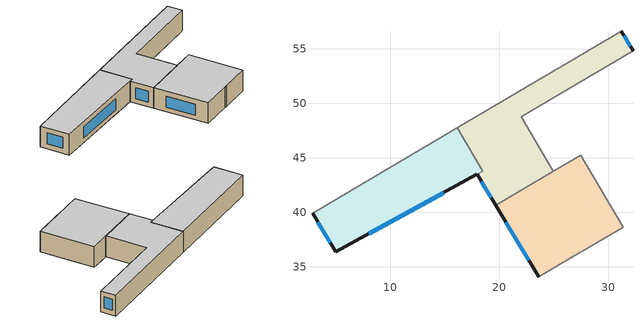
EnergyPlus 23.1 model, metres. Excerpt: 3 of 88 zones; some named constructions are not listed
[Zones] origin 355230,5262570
5421acdbef1ba2fd_F4_dwelling_11
 floor to 5421acdbef1ba2fd_F3_dwelling_7 (EU_floor_Construction): 16.13,47.74 17.16,45.99 18.11,43.56 4.97,36.38 2.86,39.93 z12
 floor to 5421acdbef1ba2fd_F3_dwelling_6 (EU_floor_Construction): 17.16,45.99 18.47,43.76 18.11,43.56 z12
 wall outside (EU_wall_Construction): 2.86,39.93 4.97,36.38 17.95,43.48 z12:15
 wall adiabatic (EU_wall_Construction): 16.13,47.74 2.86,39.93 z12:15
 wall to 5421acdbef1ba2fd_F4_dwelling_13 (EU_wall_Construction): 17.96,43.48 18.47,43.76 16.13,47.74 z12:15
 window (EU_Window_Construction): 8.02,38.05 14.91,41.81 / 3.36,39.09 4.48,37.22 z12.7:14.3
 ceiling to 5421acdbef1ba2fd_F5_dwelling_11 (EU_floor_Construction): 18.47,43.76 16.13,47.74 2.86,39.93 4.97,36.38 z15
5421acdbef1ba2fd_F4_dwelling_13
 floor to 5421acdbef1ba2fd_F3_dwelling_6 (EU_floor_Construction): 21.22,50.74 22.88,42.54 19.67,40.65 18.47,42.63 18.11,43.56 18.47,43.76 17.16,45.99 16.41,47.91 16.46,47.93 16.68,48.07 z12
 floor to 5421acdbef1ba2fd_F3_dwelling_7 (EU_floor_Construction): 16.41,47.91 17.16,45.99 16.13,47.74 z12; 18.11,43.56 18.47,42.63 17.96,43.48 z12
 floor to 5421acdbef1ba2fd_F3_dwelling_3 (EU_floor_Construction): 31.2,56.62 32.27,54.8 29.06,52.91 29.21,55.45 z12
 floor to 5421acdbef1ba2fd_F3_dwelling_4 (EU_floor_Construction): 29.21,55.45 29.06,52.91 25.36,50.74 25.22,53.09 z12
 floor to 5421acdbef1ba2fd_F3_dwelling_5 (EU_floor_Construction): 25.22,53.09 25.36,50.74 22,48.76 24.95,43.76 22.88,42.54 21.22,50.74 z12
 wall outside (EU_wall_Construction): 32.27,54.8 31.2,56.62 / 17.96,43.48 19.67,40.65 z12:15
 wall adiabatic (EU_wall_Construction): 31.2,56.62 16.13,47.74 z12:15
 wall to 5421acdbef1ba2fd_F4_dwelling_12 (EU_wall_Construction): 24.95,43.76 22,48.76 32.27,54.8 z12:15
 wall to 5421acdbef1ba2fd_F4_dwelling_9 (EU_wall_Construction): 19.67,40.65 24.95,43.76 z12:15
 window (EU_Window_Construction): 32.02,55.23 31.45,56.19 / 18.36,42.81 19.27,41.31 z12.7:14.3
 ceiling to 5421acdbef1ba2fd_F5_dwelling_13 (EU_floor_Construction): 24.95,43.76 22,48.76 32.27,54.8 31.2,56.62 16.13,47.74 18.47,43.76 17.96,43.48 19.67,40.65 z15
5421acdbef1ba2fd_F4_dwelling_9
 floor to 5421acdbef1ba2fd_F3_dwelling_4 (EU_floor_Construction): 27.46,45.24 28.47,43.52 28.05,36.67 26.27,35.62 25.75,44.23 z12
 floor to 5421acdbef1ba2fd_F3_dwelling_6 (EU_floor_Construction): 22.88,42.54 24.49,34.57 23.64,34.07 19.67,40.65 z12
 floor to 5421acdbef1ba2fd_F3_dwelling_3 (EU_floor_Construction): 28.47,43.52 30.38,40.29 29.94,37.78 28.05,36.67 z12
 floor to 5421acdbef1ba2fd_F3_dwelling_5 (EU_floor_Construction): 25.75,44.23 26.27,35.62 24.49,34.57 22.88,42.54 z12
 floor to 5421acdbef1ba2fd_F3_dwelling_2 (EU_floor_Construction): 30.38,40.29 31.36,38.62 29.94,37.78 z12
 wall outside (EU_wall_Construction): 19.67,40.65 23.64,34.07 z12:15
 wall to 5421acdbef1ba2fd_F4_dwelling_10 (EU_wall_Construction): 31.36,38.62 27.46,45.24 z12:15
 wall to 5421acdbef1ba2fd_F4_dwelling_7 (EU_wall_Construction): 23.64,34.07 27.45,36.31 z12:15
 wall to 5421acdbef1ba2fd_F4_dwelling_12 (EU_wall_Construction): 27.46,45.24 24.95,43.76 z12:15
 wall to 5421acdbef1ba2fd_F4_dwelling_8 (EU_wall_Construction): 27.45,36.31 27.62,36.42 31.36,38.62 z12:15
 window (EU_Window_Construction): 20.6,39.11 22.71,35.62 z12.7:14.3
 ceiling to 5421acdbef1ba2fd_F5_dwelling_9 (EU_floor_Construction): 31.36,38.62 27.46,45.24 19.67,40.65 23.64,34.07 z15
[SCHEDULE:FILE] Column Number=1; Rows to Skip at Top=0; Number of Hours of Data=8760; Column Separator=Comma; Interpolate to Timestep=No; Minutes per Item=60; Adjust Schedule for Daylight Savings=Yes
Name | File
EU_Step8_GainSchedule_5421acdbef1ba2fd_F3_dwelling_1_f000 | ../../schedules/5421acdbef1ba2fd/5421acdbef1ba2fd_F3_dwelling_1_f000_gain.csv
EU_Step8_GainSchedule_5421acdbef1ba2fd_F3_dwelling_2_f000 | ../../schedules/5421acdbef1ba2fd/5421acdbef1ba2fd_F3_dwelling_2_f000_gain.csv
EU_Step8_GainSchedule_5421acdbef1ba2fd_F3_dwelling_3_f000 | ../../schedules/5421acdbef1ba2fd/5421acdbef1ba2fd_F3_dwelling_3_f000_gain.csv
EU_Step8_GainSchedule_5421acdbef1ba2fd_F3_dwelling_4_f000 | ../../schedules/5421acdbef1ba2fd/5421acdbef1ba2fd_F3_dwelling_4_f000_gain.csv
EU_Step8_GainSchedule_5421acdbef1ba2fd_F3_dwelling_5_f000 | ../../schedules/5421acdbef1ba2fd/5421acdbef1ba2fd_F3_dwelling_5_f000_gain.csv
EU_Step8_GainSchedule_5421acdbef1ba2fd_F3_dwelling_6_f000 | ../../schedules/5421acdbef1ba2fd/5421acdbef1ba2fd_F3_dwelling_6_f000_gain.csv
EU_Step8_GainSchedule_5421acdbef1ba2fd_F3_dwelling_7_f000 | ../../schedules/5421acdbef1ba2fd/5421acdbef1ba2fd_F3_dwelling_7_f000_gain.csv
EU_Step8_GainSchedule_5421acdbef1ba2fd_F3_dwelling_8_f000 | ../../schedules/5421acdbef1ba2fd/5421acdbef1ba2fd_F3_dwelling_8_f000_gain.csv
EU_Step8_GainSchedule_5421acdbef1ba2fd_F3_dwelling_9_f000 | ../../schedules/5421acdbef1ba2fd/5421acdbef1ba2fd_F3_dwelling_9_f000_gain.csv
EU_Step8_GainSchedule_5421acdbef1ba2fd_F3_dwelling_10_f000 | ../../schedules/5421acdbef1ba2fd/5421acdbef1ba2fd_F3_dwelling_10_f000_gain.csv
EU_Step8_GainSchedule_5421acdbef1ba2fd_F3_dwelling_11_f000 | ../../schedules/5421acdbef1ba2fd/5421acdbef1ba2fd_F3_dwelling_11_f000_gain.csv
EU_Step8_GainSchedule_5421acdbef1ba2fd_F3_dwelling_12_f000 | ../../schedules/5421acdbef1ba2fd/5421acdbef1ba2fd_F3_dwelling_12_f000_gain.csv
EU_Step8_GainSchedule_5421acdbef1ba2fd_F3_dwelling_13_f000 | ../../schedules/5421acdbef1ba2fd/5421acdbef1ba2fd_F3_dwelling_13_f000_gain.csv
EU_Step8_GainSchedule_5421acdbef1ba2fd_F3_dwelling_14_f000 | ../../schedules/5421acdbef1ba2fd/5421acdbef1ba2fd_F3_dwelling_14_f000_gain.csv
EU_Step8_GainSchedule_5421acdbef1ba2fd_F5_dwelling_4_f000 | ../../schedules/5421acdbef1ba2fd/5421acdbef1ba2fd_F5_dwelling_4_f000_gain.csv
EU_Step8_GainSchedule_5421acdbef1ba2fd_F5_dwelling_5_f000 | ../../schedules/5421acdbef1ba2fd/5421acdbef1ba2fd_F5_dwelling_5_f000_gain.csv
EU_Step8_GainSchedule_5421acdbef1ba2fd_F5_dwelling_6_f000 | ../../schedules/5421acdbef1ba2fd/5421acdbef1ba2fd_F5_dwelling_6_f000_gain.csv
EU_Step8_GainSchedule_5421acdbef1ba2fd_F5_dwelling_7_f000 | ../../schedules/5421acdbef1ba2fd/5421acdbef1ba2fd_F5_dwelling_7_f000_gain.csv
EU_Step8_GainSchedule_5421acdbef1ba2fd_F5_dwelling_8_f000 | ../../schedules/5421acdbef1ba2fd/5421acdbef1ba2fd_F5_dwelling_8_f000_gain.csv
EU_Step8_GainSchedule_5421acdbef1ba2fd_F5_dwelling_9_f000 | ../../schedules/5421acdbef1ba2fd/5421acdbef1ba2fd_F5_dwelling_9_f000_gain.csv
EU_Step8_GainSchedule_5421acdbef1ba2fd_F5_dwelling_10_f000 | ../../schedules/5421acdbef1ba2fd/5421acdbef1ba2fd_F5_dwelling_10_f000_gain.csv
EU_Step8_GainSchedule_5421acdbef1ba2fd_F5_dwelling_11_f000 | ../../schedules/5421acdbef1ba2fd/5421acdbef1ba2fd_F5_dwelling_11_f000_gain.csv
EU_Step8_GainSchedule_5421acdbef1ba2fd_F5_dwelling_12_f000 | ../../schedules/5421acdbef1ba2fd/5421acdbef1ba2fd_F5_dwelling_12_f000_gain.csv
EU_Step8_GainSchedule_5421acdbef1ba2fd_F5_dwelling_13_f000 | ../../schedules/5421acdbef1ba2fd/5421acdbef1ba2fd_F5_dwelling_13_f000_gain.csv
